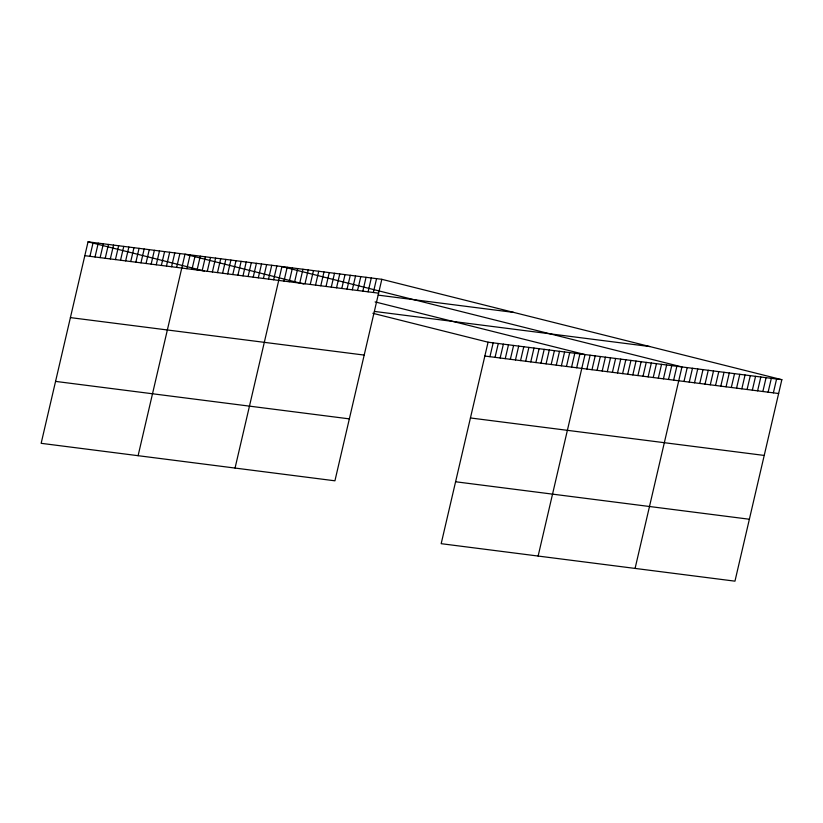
<?xml version="1.0" encoding="UTF-8"?>
<svg xmlns="http://www.w3.org/2000/svg" width="823" height="823" viewBox="0 0 823 823"><rect width="100%" height="100%" fill="white"/><g stroke="black" fill="none" stroke-linecap="round" stroke-linejoin="round"><path stroke-width="1.23" d="M381.821 279.316L88.04 241.839L41.15 443.319L334.93 480.807L381.821 279.316L781.85 379.681L734.96 581.161L441.179 543.684L488.07 342.193L781.85 379.681M89.923 256.334L93.143 242.487M95.026 256.982L98.246 243.135M100.128 257.63L103.348 243.793M105.231 258.288L108.451 244.441M110.333 258.936L113.553 245.089M115.436 259.584L118.656 245.738M120.539 260.233L123.759 246.396M125.641 260.891L128.861 247.044M130.744 261.539L133.964 247.692M135.846 262.187L139.066 248.351M140.949 262.835L144.169 248.999M146.052 263.494L149.272 249.647M151.154 264.142L154.374 250.295M156.257 264.79L159.477 250.953M161.359 265.448L164.579 251.601M166.462 266.096L169.682 252.25M171.565 266.745L174.785 252.898M176.667 267.393L179.887 253.556M138.099 455.695L184.99 254.204L303.79 284.007M186.872 268.699L190.092 254.852M191.975 269.347L195.195 255.511M197.078 270.006L200.298 256.159M202.18 270.654L205.4 256.807M207.283 271.302L210.503 257.455M212.385 271.95L215.605 258.113M217.488 272.608L220.708 258.761M222.591 273.257L225.811 259.41M227.693 273.905L230.913 260.068M232.796 274.553L236.016 260.716M237.898 275.211L241.118 261.364M243.001 275.859L246.221 262.012M248.104 276.507L251.324 262.671M253.206 277.166L256.426 263.319M258.309 277.814L261.529 263.967M263.411 278.462L266.631 264.615M268.514 279.11L271.734 265.273M273.617 279.769L276.837 265.922M235.049 468.061L281.939 266.57L681.958 366.935L635.078 568.426M283.976 281.085L287.196 267.238M289.233 281.754L292.453 267.917M294.49 282.433L297.71 268.586M299.747 283.102L302.967 269.255M305.004 283.77L308.224 269.923M310.261 284.439L313.481 270.592M315.518 285.108L318.738 271.271M320.775 285.776L323.995 271.94M326.031 286.455L329.251 272.608M331.288 287.124L334.508 273.277M336.545 287.793L339.765 273.946M341.802 288.462L345.022 274.625M347.059 289.13L350.279 275.294M352.316 289.809L355.536 275.962M357.573 290.478L360.793 276.631M362.83 291.147L366.05 277.3M368.087 291.815L371.307 277.979M373.344 292.484L376.564 278.647M489.942 356.688L493.172 342.852M495.045 357.347L498.275 343.5M500.147 357.995L503.378 344.148M505.25 358.643L508.48 344.796M510.353 359.291L513.583 345.454M515.455 359.949L518.685 346.102M520.558 360.597L523.788 346.75M525.66 361.246L528.891 347.409M530.763 361.904L533.993 348.057M535.866 362.552L539.096 348.705M540.968 363.2L544.198 349.353M546.071 363.848L549.301 350.012M551.173 364.507L554.404 350.66M556.276 365.155L559.496 351.308M561.379 365.803L564.599 351.966M566.481 366.451L569.701 352.614M571.584 367.109L574.804 353.262M576.686 367.758L579.906 353.911M538.129 556.05L585.009 354.569L375.113 301.907M586.892 369.064L590.112 355.217M591.994 369.712L595.214 355.865M597.097 370.36L600.317 356.513M602.199 371.008L605.419 357.172M607.302 371.667L610.522 357.82M612.405 372.315L615.625 358.468M617.507 372.963L620.727 359.126M622.61 373.621L625.83 359.774M627.712 374.27L630.932 360.423M632.815 374.918L636.035 361.071M637.918 375.566L641.138 361.729M643.02 376.224L646.24 362.377M648.123 376.872L651.343 363.025M653.225 377.52L656.445 363.673M658.328 378.169L661.548 364.332M663.431 378.827L666.651 364.98M668.533 379.475L671.753 365.628M673.636 380.123L676.856 366.286M683.995 381.45L687.215 367.603M689.252 382.119L692.482 368.272M694.509 382.788L697.739 368.941M699.766 383.456L702.996 369.62M705.023 384.135L708.253 370.288M710.28 384.804L713.51 370.957M715.547 385.473L718.767 371.626M720.804 386.141L724.024 372.294M726.061 386.81L729.281 372.973M731.318 387.479L734.538 373.642M736.575 388.158L739.795 374.311M741.832 388.826L745.052 374.979M747.089 389.495L750.309 375.648M752.345 390.164L755.565 376.327M757.602 390.832L760.822 376.996M762.859 391.511L766.079 377.664M768.116 392.18L771.336 378.333M773.373 392.849L776.593 379.002M84.82 255.675L378.601 293.163M378.23 295.138L513.83 312.431M374.424 311.423L649.841 346.555M484.84 356.04L778.63 393.517M70.408 317.606L364.188 355.083M470.437 417.961L764.217 455.438M55.563 381.399L349.343 418.876M455.592 481.764L749.372 519.241M88.04 241.839L204.443 271.045M372.86 313.296L488.07 342.193"/></g></svg>
